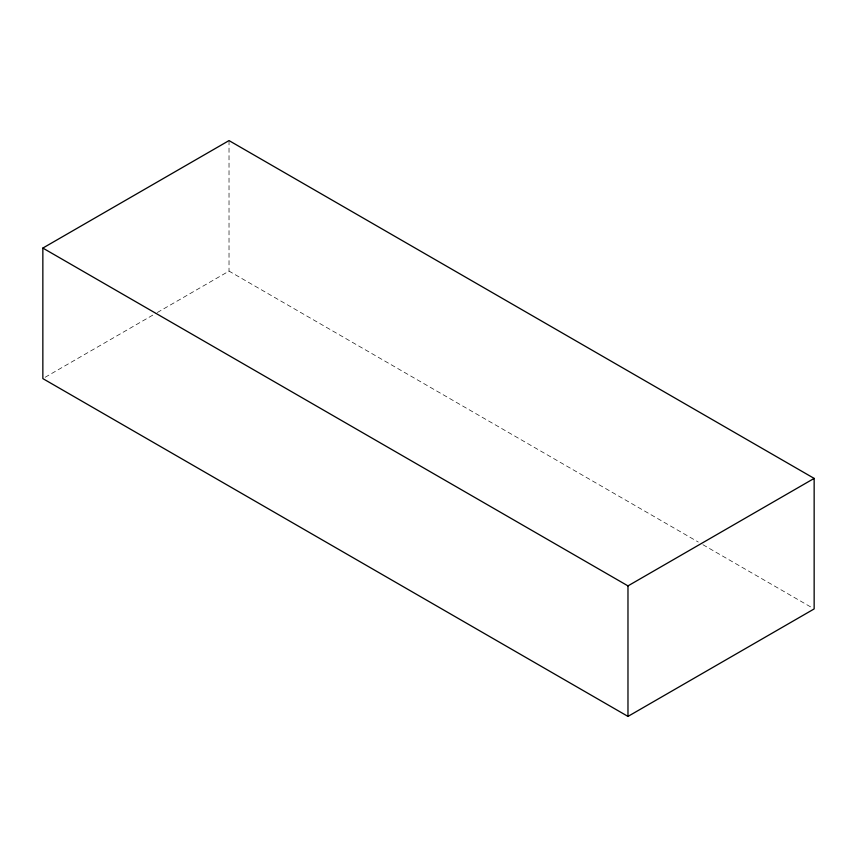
<?xml version="1.0" encoding="UTF-8"?>
<svg xmlns="http://www.w3.org/2000/svg" width="857" height="857" viewBox="0 0 857 857"><rect width="100%" height="100%" fill="white"/><g stroke="black" fill="none" stroke-linecap="round" stroke-linejoin="round"><path stroke-width="0.64" stroke-dasharray="4.29 3.21" d="M45.164 377.262L156.178 313.169M157.334 312.505L229.023 271.112L698.284 542.031M702.922 544.709L811.836 607.592M229.023 140.591L229.023 271.112"/><path stroke-width="1.29" d="M42.85 248.069L229.023 140.591L814.15 478.399L814.15 608.931L627.977 716.409L42.85 378.601L42.85 248.069L627.977 585.888L814.15 478.399M627.977 585.888L627.977 716.409"/></g></svg>
